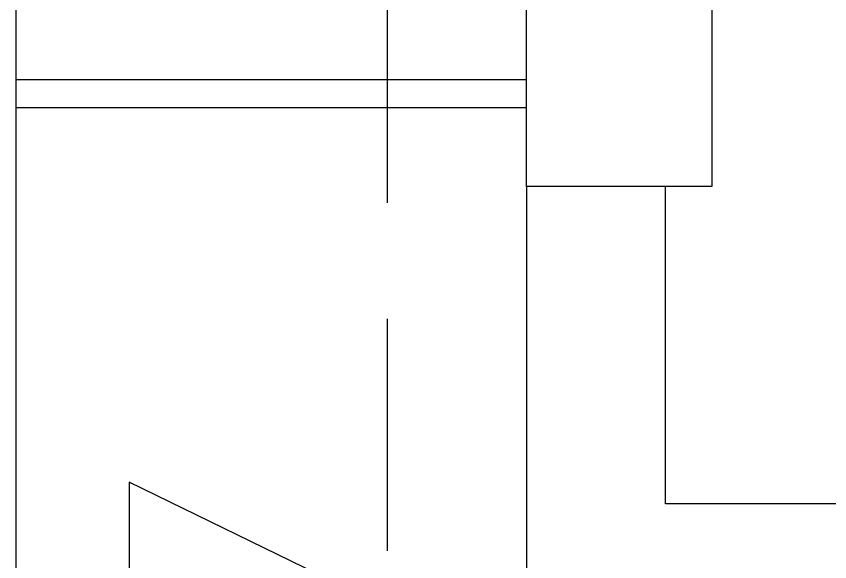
# Model space of a CAD drawing. Header units: inches. Extents: x 542650 to 544515, y 9574150 to 9574595.
# Drawn here: x 542787.416 to 542788.293, y 9574234.872 to 9574235.46 of the extents above; entities that cross this region are included whole.
import ezdxf

# ---------------------------------------------------------------- set-up
doc = ezdxf.new("R2010")
doc.units = ezdxf.units.IN
doc.header["$MEASUREMENT"] = 0
doc.linetypes.add('HIDDEN', pattern=[0.375, 0.25, -0.125])
doc.layers.add('I-ARQ', color=8, linetype='Continuous')

msp = doc.modelspace()

# ---------------------------------------------------------------- linework, layer by layer
at = {"layer": 'I-ARQ', "linetype": 'HIDDEN'}
msp.add_line((542787.8159, 9574251.6334), (542787.8159, 9574229.6934), dxfattribs=at)
at = {"layer": 'I-ARQ'}
for p, q in [((542787.4159, 9574230.6384), (542787.4159, 9574249.7884)), ((542787.4159, 9574230.6384), (542787.4159, 9574249.7884)), ((542787.4159, 9574230.6384), (542787.4159, 9574249.7884)), ((542787.9659, 9574235.2759), (542787.9659, 9574235.4759)), ((542788.1659, 9574235.4759), (542788.1659, 9574235.2759)), ((542787.9659, 9574235.3909), (542787.4159, 9574235.3909)), ((542787.9659, 9574235.3909), (542787.4159, 9574235.3909)), ((542787.9659, 9574235.3909), (542787.4159, 9574235.3909)), ((542787.9659, 9574235.3609), (542787.4159, 9574235.3609)), ((542787.9659, 9574235.3609), (542787.4159, 9574235.3609)), ((542787.9659, 9574235.3609), (542787.4159, 9574235.3609)), ((542787.9659, 9574235.2759), (542787.9659, 9574230.8384)), ((542788.1659, 9574235.2759), (542787.9659, 9574235.2759)), ((542788.1159, 9574234.934), (542788.1159, 9574235.2759)), ((542790.5909, 9574234.934), (542788.1159, 9574234.934))]:
    msp.add_line(p, q, dxfattribs=at)
at = {"layer": 'I-ARQ', "ltscale": 10}
for p, q in [((542787.9659, 9574234.74909), (542787.53765, 9574234.9572)), ((542787.53765, 9574234.9572), (542787.53765, 9574234.54099))]:
    msp.add_line(p, q, dxfattribs=at)

doc.saveas('drawing.dxf')
